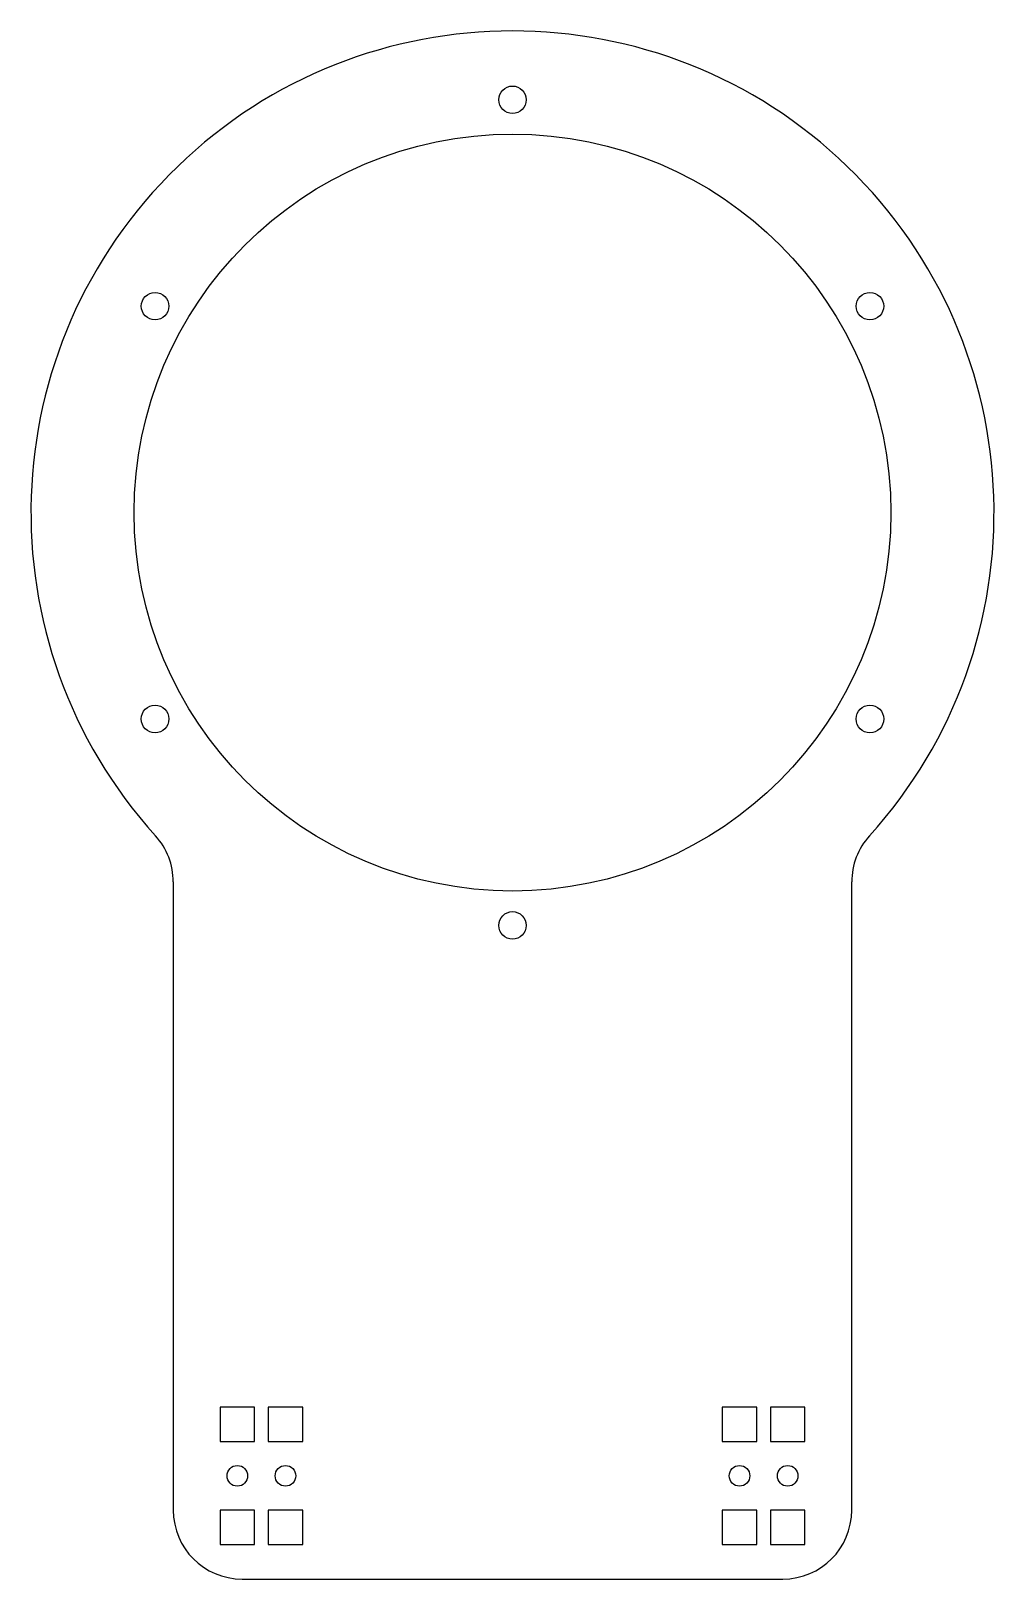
# Model space of a CAD drawing. Header units: millimetres. Extents: x -70 to 70, y -155 to 70.
import ezdxf

# ---------------------------------------------------------------- set-up
doc = ezdxf.new("R2010")
doc.units = ezdxf.units.MM

msp = doc.modelspace()

# ---------------------------------------------------------------- linework, layer by layer
at = {"color": 7, "linetype": 'Continuous', "lineweight": 25}
for p, q in [((-49.31, -53.69), (-49.31, -145)), ((49.31, -145), (49.31, -53.69)), ((-42.5, -130), (-42.5, -135)), ((-37.5, -130), (-42.5, -130)), ((-37.5, -135), (-37.5, -130)), ((-35.5, -130), (-35.5, -135)), ((-30.5, -130), (-35.5, -130)), ((-30.5, -135), (-30.5, -130)), ((30.5, -130), (30.5, -135)), ((35.5, -130), (30.5, -130)), ((35.5, -135), (35.5, -130)), ((37.5, -130), (37.5, -135)), ((42.5, -130), (37.5, -130)), ((42.5, -135), (42.5, -130)), ((-42.5, -135), (-37.5, -135)), ((-35.5, -135), (-30.5, -135)), ((30.5, -135), (35.5, -135)), ((37.5, -135), (42.5, -135)), ((-37.5, -145), (-42.5, -145)), ((-42.5, -145), (-42.5, -150)), ((-37.5, -150), (-37.5, -145)), ((-30.5, -145), (-35.5, -145)), ((-35.5, -145), (-35.5, -150)), ((-30.5, -150), (-30.5, -145)), ((35.5, -145), (30.5, -145)), ((30.5, -145), (30.5, -150)), ((35.5, -150), (35.5, -145)), ((42.5, -145), (37.5, -145)), ((37.5, -145), (37.5, -150)), ((42.5, -150), (42.5, -145)), ((-42.5, -150), (-37.5, -150)), ((-35.5, -150), (-30.5, -150)), ((30.5, -150), (35.5, -150)), ((37.5, -150), (42.5, -150)), ((-39.31, -155), (39.31, -155))]:
    msp.add_line(p, q, dxfattribs=at)
for centre, radius in [((0, 60), 2), ((0, 0), 55), ((-51.96, 30), 2), ((51.96, 30), 2), ((-51.96, -30), 2), ((51.96, -30), 2), ((0, -60), 2), ((-40, -140), 1.5), ((-33, -140), 1.5), ((33, -140), 1.5), ((40, -140), 1.5)]:
    msp.add_circle(centre, radius, dxfattribs=at)
for centre, radius, start, end in [((0, 0), 70, 317.844, 222.156), ((-59.31, -53.69), 10, 0, 42.156), ((59.31, -53.69), 10, 137.844, 180), ((-39.31, -145), 10, 180, 270), ((39.31, -145), 10, 270, 0)]:
    msp.add_arc(centre, radius, start, end, dxfattribs=at)

doc.saveas('drawing.dxf')
